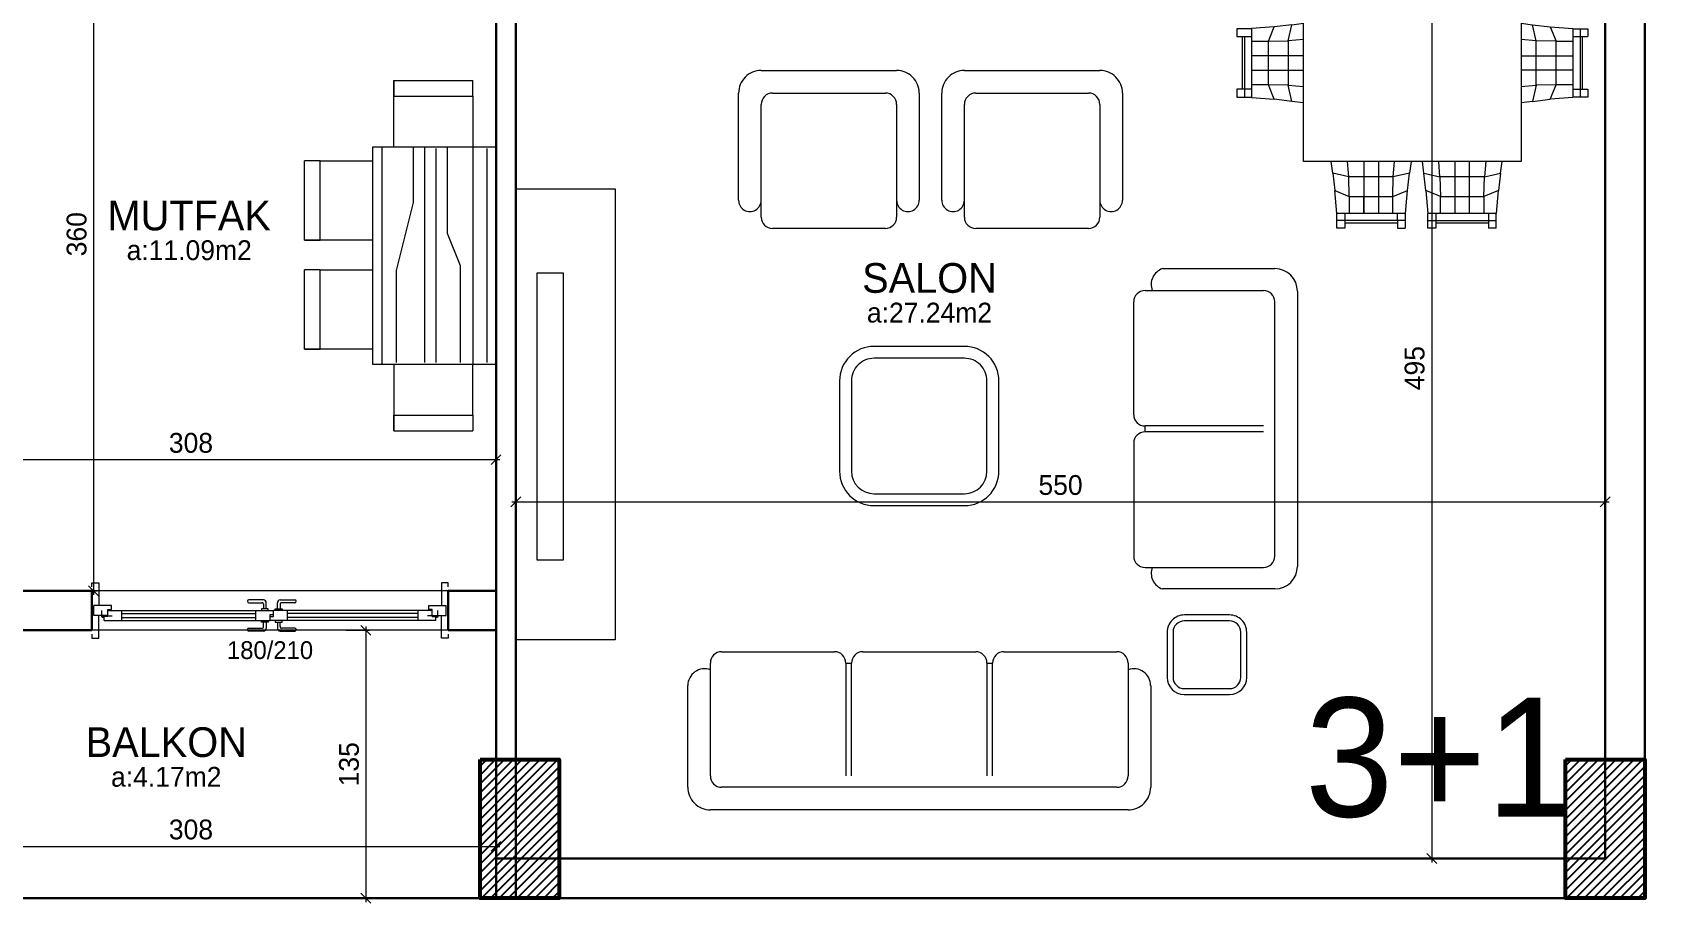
# Model space of a CAD drawing. Header units: centimetres. Extents: x 562865 to 1310255, y -148070 to 32737.
# Drawn here: x 648297 to 649127, y -26897 to -26458 of the extents above; entities that cross this region are included whole.
import ezdxf
from ezdxf.enums import TextEntityAlignment as Align

# ---------------------------------------------------------------- set-up
doc = ezdxf.new("R2010")
doc.units = ezdxf.units.CM
doc.header["$LTSCALE"] = 2.5
doc.linetypes.add('DASHED', pattern=[0.25, 0.125, -0.125])
doc.layers.get('0').update_dxf_attribs({"color": 86})
for name, color, linetype in [('alan', 7, 'Continuous'), ('kapi-yazi', 7, 'Continuous'), ('mahal', 7, 'Continuous'), ('TARAMA KOLON', 252, 'Continuous')]:
    doc.layers.add(name, color=color, linetype=linetype)
for name, color, linetype, lineweight in [('DUVAR', 4, 'Continuous', 30), ('duvar-kesim', 7, 'Continuous', 0), ('GÖRÜNÜŞLER', 96, 'Continuous', 25), ('iç ölçü', 106, 'Continuous', 18), ('kapi', 9, 'Continuous', 0), ('kolon', 1, 'Continuous', 53), ('TEFRIS', 33, 'Continuous', 0)]:
    doc.layers.add(name, color=color, linetype=linetype, lineweight=lineweight)
doc.styles.add('PINAR', font='comic.ttf')
doc.dimstyles.new('TEMİZ ÖLÇÜ', dxfattribs={"dimtxt": 10, "dimasz": 5, "dimexe": 1.8, "dimexo": 0.625, "dimgap": 3, "dimtad": 1, "dimdec": 0, "dimrnd": 0.5, "dimzin": 1, "dimdsep": 46, "dimtxsty": 'PINAR', "dimblk": 'OBLIQUE', "dimcen": 0.9, "dimdle": 2, "dimclrd": 256, "dimclre": 256, "dimclrt": 7, "dimadec": 0, "dimazin": 0, "dimtfac": 1, "dimtdec": 0, "dimtofl": 0, "dimtmove": 2, "dimatfit": 2, "dimfxl": 10, "dimfxlon": 1, "dimlwd": -1, "dimlwe": -1, "dimarcsym": 0})

# ---------------------------------------------------------------- blocks, each defined once
blk = doc.blocks.new('WRTGHBWSTH')
at = {"layer": 'GÖRÜNÜŞLER', "color": 251, "linetype": 'DASHED', "ltscale": 200}
blk.add_lwpolyline([(643861.98, 7102.97), (643152.29, 7181.95), (642309.98, 7155.3), (641146.47, 7079.75), (639025.07, 6992.13), (638997.86, 4472.72), (643762.88, 4472.72)], close=True, dxfattribs=at)
blk = doc.blocks.new('_Oblique')
at = {"color": 0, "linetype": 'ByBlock', "lineweight": -2}
blk.add_line((-0.5, -0.5), (0.5, 0.5), dxfattribs=at)
blk = doc.blocks.new('*D2246')
at = {"layer": 'Defpoints', "color": 0}
for p in [(648541.24, -26684.34), (649091.24, -26694.55), (649091.24, -26704.34)]:
    blk.add_point(p, dxfattribs=at)
at = {"layer": 'iç ölçü'}
for p, q in [((648541.24, -26684.96), (648541.24, -26696.35)), ((648539.24, -26694.55), (649093.24, -26694.55)), ((649091.24, -26703.71), (649091.24, -26692.75))]:
    blk.add_line(p, q, dxfattribs=at)
at = {"layer": 'iç ölçü', "linetype": 'ByBlock', "xscale": 5, "yscale": 5, "zscale": 5, "rotation": 180}
blk.add_blockref('_Oblique', (648541.24, -26694.55), dxfattribs=at)
at = {"layer": 'iç ölçü', "linetype": 'ByBlock', "xscale": 5, "yscale": 5, "zscale": 5}
blk.add_blockref('_Oblique', (649091.24, -26694.55), dxfattribs=at)
at = {"layer": 'iç ölçü', "color": 7, "insert": (648816.24, -26686.08), "char_height": 10, "attachment_point": 5, "style": 'PINAR'}
blk.add_mtext('550', dxfattribs=at)
blk = doc.blocks.new('*D2247')
at = {"layer": 'Defpoints', "color": 0}
for p in [(648223.2, -26647.71), (648531.24, -26647.71), (648223.2, -26673.24)]:
    blk.add_point(p, dxfattribs=at)
at = {"layer": 'iç ölçü'}
for p, q in [((648223.2, -26663.24), (648223.2, -26675.04)), ((648531.24, -26663.24), (648531.24, -26675.04)), ((648533.24, -26673.24), (648221.2, -26673.24))]:
    blk.add_line(p, q, dxfattribs=at)
at = {"layer": 'iç ölçü', "linetype": 'ByBlock', "xscale": 5, "yscale": 5, "zscale": 5, "rotation": 180}
blk.add_blockref('_Oblique', (648223.2, -26673.24), dxfattribs=at)
at = {"layer": 'iç ölçü', "linetype": 'ByBlock', "xscale": 5, "yscale": 5, "zscale": 5}
blk.add_blockref('_Oblique', (648531.24, -26673.24), dxfattribs=at)
at = {"layer": 'iç ölçü', "color": 7, "insert": (648377.22, -26664.8), "char_height": 10, "attachment_point": 5, "style": 'PINAR'}
blk.add_mtext('308', dxfattribs=at)
blk = doc.blocks.new('*D2249')
at = {"layer": 'Defpoints', "color": 0}
for p in [(648971.24, -26379.39), (648971.24, -26874.64), (649003.65, -26874.64)]:
    blk.add_point(p, dxfattribs=at)
at = {"layer": 'iç ölçü'}
for p, q in [((648993.65, -26379.39), (649005.45, -26379.39)), ((649003.65, -26377.39), (649003.65, -26876.64)), ((648993.65, -26874.64), (649005.45, -26874.64))]:
    blk.add_line(p, q, dxfattribs=at)
at = {"layer": 'iç ölçü', "linetype": 'ByBlock', "xscale": 5, "yscale": 5, "zscale": 5}
for p, rotation in [((649003.65, -26379.39), 90), ((649003.65, -26874.64), 270)]:
    blk.add_blockref('_Oblique', p, dxfattribs=dict(at, rotation=rotation))
at = {"layer": 'iç ölçü', "color": 7, "insert": (648995.05, -26627.01), "char_height": 10, "attachment_point": 5, "rotation": 90, "style": 'PINAR'}
blk.add_mtext('495', dxfattribs=at)
blk = doc.blocks.new('*D2262')
at = {"layer": 'Defpoints', "color": 0}
for p in [(648309.81, -26379.39), (648309.81, -26739.39), (648328.05, -26739.39)]:
    blk.add_point(p, dxfattribs=at)
at = {"layer": 'iç ölçü'}
for p, q in [((648318.05, -26379.39), (648329.85, -26379.39)), ((648328.05, -26377.39), (648328.05, -26741.39)), ((648318.05, -26739.39), (648329.85, -26739.39))]:
    blk.add_line(p, q, dxfattribs=at)
at = {"layer": 'iç ölçü', "linetype": 'ByBlock', "xscale": 5, "yscale": 5, "zscale": 5}
for p, rotation in [((648328.05, -26379.39), 90), ((648328.05, -26739.39), 270)]:
    blk.add_blockref('_Oblique', p, dxfattribs=dict(at, rotation=rotation))
at = {"layer": 'iç ölçü', "color": 7, "insert": (648319.54, -26559.39), "char_height": 10, "attachment_point": 5, "rotation": 90, "style": 'PINAR'}
blk.add_mtext('360', dxfattribs=at)
blk = doc.blocks.new('*D2263')
at = {"layer": 'Defpoints', "color": 0}
for p in [(648433.43, -26759.39), (648433.43, -26894.64), (648465.54, -26894.64)]:
    blk.add_point(p, dxfattribs=at)
at = {"layer": 'iç ölçü'}
for p, q in [((648455.54, -26759.39), (648467.34, -26759.39)), ((648465.54, -26757.39), (648465.54, -26896.64)), ((648455.54, -26894.64), (648467.34, -26894.64))]:
    blk.add_line(p, q, dxfattribs=at)
at = {"layer": 'iç ölçü', "linetype": 'ByBlock', "xscale": 5, "yscale": 5, "zscale": 5}
for p, rotation in [((648465.54, -26759.39), 90), ((648465.54, -26894.64), 270)]:
    blk.add_blockref('_Oblique', p, dxfattribs=dict(at, rotation=rotation))
at = {"layer": 'iç ölçü', "color": 7, "insert": (648457.05, -26827.01), "char_height": 10, "attachment_point": 5, "rotation": 90, "style": 'PINAR'}
blk.add_mtext('135', dxfattribs=at)
blk = doc.blocks.new('*D2289')
at = {"layer": 'Defpoints', "color": 0}
for p in [(648223.2, -26848.39), (648531.24, -26848.39), (648531.24, -26868.46)]:
    blk.add_point(p, dxfattribs=at)
at = {"layer": 'iç ölçü'}
for p, q in [((648223.2, -26858.46), (648223.2, -26870.26)), ((648531.24, -26858.46), (648531.24, -26870.26)), ((648221.2, -26868.46), (648533.24, -26868.46))]:
    blk.add_line(p, q, dxfattribs=at)
at = {"layer": 'iç ölçü', "linetype": 'ByBlock', "xscale": 5, "yscale": 5, "zscale": 5, "rotation": 180}
blk.add_blockref('_Oblique', (648223.2, -26868.46), dxfattribs=at)
at = {"layer": 'iç ölçü', "linetype": 'ByBlock', "xscale": 5, "yscale": 5, "zscale": 5}
blk.add_blockref('_Oblique', (648531.24, -26868.46), dxfattribs=at)
at = {"layer": 'iç ölçü', "color": 7, "insert": (648377.22, -26860.01), "char_height": 10, "attachment_point": 5, "style": 'PINAR'}
blk.add_mtext('308', dxfattribs=at)
blk = doc.blocks.new('Group-4')
at = {"color": 33}
for p, q in [((-150.81, 256.5), (-108.06, 256.5)), ((-160.31, 71.25), (-160.31, 247)), ((96.15, 235.13), (141.27, 235.13)), ((150.77, 225.62), (150.77, 168.62)), ((141.27, 159.13), (96.15, 159.13)), ((96.15, 149.63), (141.27, 149.63)), ((150.77, 140.13), (150.77, 83.13)), ((141.27, 73.63), (96.15, 73.63)), ((-108.06, 61.75), (-150.81, 61.75)), ((-67.38, 9.5), (-67.38, 56.78)), ((67.38, 56.78), (67.38, 9.5)), ((57.88, 0), (-57.88, 0))]:
    blk.add_line(p, q, dxfattribs=at)
for p, q in [((-150.81, 76), (-150.81, 242.25)), ((-146.06, 247), (-98.56, 247)), ((-93.81, 242.25), (-93.81, 194.75)), ((89.02, 225.62), (136.52, 225.62)), ((84.27, 173.38), (84.27, 220.88)), ((141.27, 220.88), (141.27, 173.38)), ((-98.56, 190), (-146.06, 190)), ((-146.06, 187.63), (-98.56, 187.63)), ((-98.56, 190), (-98.56, 187.63)), ((-93.81, 182.88), (-93.81, 135.38)), ((136.52, 168.62), (89.02, 168.62)), ((89.02, 140.13), (136.52, 140.13)), ((84.27, 87.88), (84.27, 135.38)), ((141.27, 135.38), (141.27, 87.88)), ((-98.56, 130.63), (-146.06, 130.63)), ((-146.06, 128.25), (-98.56, 128.25)), ((-98.56, 130.63), (-98.56, 128.25)), ((-150.81, 76), (-150.81, 123.5)), ((-93.81, 123.5), (-93.81, 76)), ((136.52, 83.13), (89.02, 83.13)), ((-98.56, 71.25), (-146.06, 71.25)), ((-58.31, 64.13), (-58.31, 14.25)), ((-6.06, 68.88), (-53.56, 68.88)), ((-1.31, 14.25), (-1.31, 64.13)), ((-1.31, 64.13), (1.19, 64.13)), ((1.19, 14.25), (1.19, 64.13)), ((5.94, 68.88), (53.44, 68.88)), ((58.19, 64.13), (58.19, 14.25)), ((-53.56, 9.5), (53.44, 9.5))]:
    blk.add_line(p, q)
for points in [[(34.69, 178.13, 0.414214), (20.19, 192.63), (-17.81, 192.63, 0.413154), (-32.31, 178.18), (-32.31, 140.07, 0.413154), (-17.81, 125.63), (20.19, 125.63, 0.414214), (34.69, 140.13)], [(29.69, 178.13, 0.414214), (20.19, 187.63), (-17.81, 187.63, 0.412904), (-27.31, 178.17), (-27.31, 140.08, 0.412904), (-17.81, 130.63), (20.19, 130.63, 0.414214), (29.69, 140.13)], [(-78.33, 47.59, 0.414214), (-85.58, 54.84), (-104.58, 54.84, 0.413154), (-111.83, 47.62), (-111.83, 28.57, 0.413154), (-104.58, 21.34), (-85.58, 21.34, 0.414214), (-78.33, 28.59)], [(-80.83, 47.59, 0.414214), (-85.58, 52.34), (-104.58, 52.34, 0.412904), (-109.33, 47.61), (-109.33, 28.57, 0.412904), (-104.58, 23.84), (-85.58, 23.84, 0.414214), (-80.83, 28.59)]]:
    blk.add_lwpolyline(points, format="xyb", close=True, dxfattribs=at)
for centre, radius, start, end in [((-150.81, 247), 9.5, 89.99996, 180.00004), ((-108.06, 249.38), 7.12, 340.52878, 90.00004), ((96.15, 230.38), 4.75, 89.99996, 270), ((141.27, 225.62), 9.5, 359.99996, 90.00004), ((96.15, 163.88), 4.75, 90, 270.00004), ((141.27, 168.62), 9.5, 269.99996, 0.00004), ((96.15, 144.88), 4.75, 89.99996, 270), ((141.27, 140.13), 9.5, 359.99996, 90.00004), ((96.15, 78.38), 4.75, 90, 270.00004), ((141.27, 83.13), 9.5, 269.99996, 0.00004), ((-150.81, 71.25), 9.5, 179.99996, 270.00004), ((-108.06, 68.88), 7.12, 269.99996, 19.47122), ((-60.84, 54.66), 6.87, 68.4384, 162.06054), ((60.73, 54.51), 7.03, 18.86544, 111.18075), ((-57.88, 9.5), 9.5, 180, 270), ((57.88, 9.5), 9.5, 270, 0)]:
    blk.add_arc(centre, radius, start, end, dxfattribs=at)
for centre, start, end in [((-146.06, 242.25), 89.99996, 180.00004), ((-98.56, 242.25), 359.99996, 90.00004), ((89.02, 220.88), 89.99996, 180.00004), ((136.52, 220.88), 359.99996, 90.00004), ((-98.56, 194.75), 269.99996, 0.00004), ((-98.56, 182.88), 359.99996, 90.00004), ((89.02, 173.38), 179.99996, 270.00004), ((136.52, 173.38), 269.99996, 0.00004), ((89.02, 135.38), 89.99996, 180.00004), ((136.52, 135.38), 359.99996, 90.00004), ((-98.56, 135.38), 269.99996, 0.00004), ((-98.56, 123.5), 359.99996, 90.00004), ((89.02, 87.88), 179.99996, 270.00004), ((136.52, 87.88), 269.99996, 0.00004), ((-146.06, 76), 179.99996, 270.00004), ((-98.56, 76), 269.99996, 0.00004), ((-53.56, 64.13), 90, 180), ((-6.06, 64.13), 0, 90), ((5.94, 64.13), 90, 180), ((53.44, 64.13), 0, 90), ((-53.56, 14.25), 180, 270), ((53.44, 14.25), 270, 0)]:
    blk.add_arc(centre, 4.75, start, end)
blk = doc.blocks.new('Table-3')
at = {"color": 33}
for p, q in [((-37.64, 84.6), (-33.63, 84.6)), ((-37.64, 77.23), (-37.64, 84.6)), ((-33.63, 84.6), (-33.63, 77.23)), ((-7.07, 84.6), (-7.07, 77.23)), ((-3.12, 84.6), (-7.07, 84.6)), ((-3.12, 77.23), (-3.12, 84.6)), ((8.32, 84.6), (12.33, 84.6)), ((8.32, 77.23), (8.32, 84.6)), ((12.33, 84.6), (12.33, 77.23)), ((38.88, 84.6), (38.88, 77.23)), ((42.89, 84.6), (38.88, 84.6)), ((42.89, 77.23), (42.89, 84.6)), ((-37.7, 77.23), (-2.93, 77.23)), ((-33.63, 80.85), (-37.64, 80.85)), ((-33.63, 81.9), (-7.07, 81.9)), ((-33.56, 80.85), (-3.12, 80.85)), ((12.33, 80.85), (8.32, 80.85)), ((8.32, 77.23), (43.03, 77.23)), ((12.39, 81.9), (38.88, 81.9)), ((12.39, 80.85), (42.89, 80.85)), ((-54.53, 51.07), (55.45, 51.07)), ((-54.53, -48.92), (-54.53, 51.07)), ((55.45, 51.07), (55.45, -48.92)), ((-88.12, 18.13), (-88.12, 14.12)), ((-80.69, 18.13), (-88.12, 18.13)), ((-80.69, 18.2), (-80.69, -16.58)), ((81.61, 18.2), (81.61, -16.58)), ((81.61, 18.13), (89.04, 18.13)), ((85.23, 18.13), (85.23, -16.44)), ((89.04, 18.13), (89.04, 14.12)), ((-88.12, 14.12), (-80.69, 14.12)), ((-85.36, 14.12), (-85.36, -12.43)), ((-84.31, 14.12), (-84.31, -16.44)), ((81.61, 14.12), (89.04, 14.12)), ((86.28, 14.12), (86.28, -12.43)), ((-88.12, -12.43), (-88.12, -16.44)), ((-80.69, -12.43), (-88.12, -12.43)), ((-88.12, -16.44), (-80.69, -16.44)), ((81.61, -12.43), (89.04, -12.43)), ((89.04, -16.44), (81.61, -16.44)), ((89.04, -12.43), (89.04, -16.44)), ((55.45, -48.92), (-54.53, -48.92)), ((-2.93, -75.15), (-37.7, -75.15)), ((-37.64, -82.51), (-37.64, -75.15)), ((-3.12, -78.76), (-37.64, -78.76)), ((-33.63, -82.51), (-37.64, -82.51)), ((-33.63, -75.15), (-33.63, -82.51)), ((-33.63, -79.82), (-7.07, -79.82)), ((-7.07, -78.76), (-7.07, -75.15)), ((-7.07, -78.83), (-7.07, -79.82)), ((-7.07, -79.88), (-7.07, -82.51)), ((-7.07, -82.51), (-3.12, -82.51)), ((-3.12, -75.15), (-3.12, -82.51)), ((43.03, -75.15), (8.32, -75.15)), ((8.32, -82.51), (8.32, -75.15)), ((8.32, -78.76), (42.89, -78.76)), ((12.33, -82.51), (8.32, -82.51)), ((12.33, -75.15), (12.33, -82.51)), ((12.33, -79.82), (38.88, -79.82)), ((38.88, -75.15), (38.88, -79.82)), ((38.88, -79.88), (38.88, -82.51)), ((42.89, -82.51), (38.88, -82.51)), ((42.89, -82.51), (42.89, -75.15))]:
    blk.add_line(p, q, dxfattribs=at)
for p, q in [((-38.62, 65.66), (-37.7, 77.23)), ((-31.32, 68.69), (-31.32, 77.23)), ((-24.03, 51), (-24.03, 77.23)), ((-23.96, 77.23), (-24.03, 68.69)), ((-16.66, 77.23), (-16.66, 51)), ((-9.37, 68.69), (-9.37, 77.23)), ((-2.93, 77.23), (-2, 65.66)), ((7.33, 65.66), (8.32, 77.23)), ((14.69, 77.23), (14.69, 68.69)), ((21.99, 51), (21.99, 77.23)), ((29.35, 77.23), (29.35, 51)), ((36.65, 68.69), (36.65, 77.23)), ((43.03, 77.23), (43.95, 65.66)), ((-31.32, 68.69), (-38.62, 65.66)), ((-31.59, 58.7), (-31.32, 68.69)), ((-31.32, 68.69), (-9.37, 68.69)), ((-9.37, 68.69), (-9.1, 58.7)), ((-2, 65.66), (-9.37, 68.69)), ((14.69, 68.69), (7.33, 65.66)), ((14.43, 58.7), (14.69, 68.69)), ((14.69, 68.69), (36.65, 68.69)), ((36.65, 68.69), (36.91, 58.7)), ((43.95, 65.66), (36.65, 68.69)), ((-39.67, 56.85), (-38.62, 65.66)), ((-39.67, 56.85), (-31.59, 58.7)), ((-31.59, 58.7), (-32.11, 51)), ((-9.1, 58.7), (-31.59, 58.7)), ((-9.1, 58.7), (-0.95, 56.85)), ((-8.51, 51), (-9.1, 58.7)), ((-0.95, 56.85), (-2, 65.66)), ((7.33, 65.66), (6.28, 56.85)), ((6.28, 56.85), (14.43, 58.7)), ((14.43, 58.7), (13.9, 51)), ((36.91, 58.7), (14.43, 58.7)), ((36.91, 58.7), (45.06, 56.85)), ((37.5, 51), (36.91, 58.7)), ((45.06, 56.85), (43.95, 65.66)), ((-40.4, 51.07), (-39.67, 56.85)), ((-0.95, 56.85), (-0.16, 51.07)), ((5.56, 51.07), (6.28, 56.85)), ((45.06, 56.85), (45.85, 51.07)), ((-69.19, 19.12), (-80.69, 18.2)), ((-72.15, 11.82), (-69.19, 19.12)), ((-60.38, 20.17), (-69.19, 19.12)), ((-62.22, 12.02), (-60.38, 20.17)), ((-60.38, 20.17), (-54.53, 20.9)), ((55.52, 20.9), (61.24, 20.17)), ((63.08, 12.02), (61.24, 20.17)), ((61.24, 20.17), (70.11, 19.12)), ((70.11, 19.12), (81.61, 18.2)), ((70.11, 19.12), (73.07, 11.82)), ((-80.69, 11.82), (-72.15, 11.82)), ((-72.15, 11.82), (-62.22, 12.02)), ((-72.15, -10.13), (-72.15, 11.82)), ((-54.46, 12.61), (-62.22, 12.02)), ((-62.22, 12.02), (-62.22, -10.4)), ((63.08, 12.02), (55.45, 12.61)), ((63.08, -10.4), (63.08, 12.02)), ((73.07, 11.82), (63.08, 12.02)), ((73.07, -10.13), (73.07, 11.82)), ((73.07, 11.82), (81.61, 11.82)), ((-54.46, 4.46), (-80.69, 4.46)), ((55.45, 4.46), (81.61, 4.46)), ((-80.69, -2.84), (-54.46, -2.84)), ((81.61, -2.84), (55.45, -2.84)), ((-72.15, -10.13), (-80.69, -10.13)), ((-80.69, -16.58), (-69.19, -17.5)), ((-62.22, -10.4), (-72.15, -10.13)), ((-69.19, -17.5), (-72.15, -10.13)), ((-62.22, -10.4), (-54.46, -11.05)), ((-60.38, -18.55), (-62.22, -10.4)), ((55.45, -11.05), (63.08, -10.4)), ((63.08, -10.4), (61.24, -18.55)), ((73.07, -10.13), (63.08, -10.4)), ((70.11, -17.5), (73.07, -10.13)), ((81.61, -16.58), (70.11, -17.5)), ((81.61, -10.13), (73.07, -10.13)), ((-60.38, -18.55), (-69.19, -17.5)), ((-54.53, -19.34), (-60.38, -18.55)), ((61.24, -18.55), (55.52, -19.34)), ((61.24, -18.55), (70.11, -17.5)), ((-39.67, -54.77), (-40.4, -48.98)), ((-31.59, -56.61), (-32.18, -48.92)), ((-24.03, -48.92), (-24.03, -75.15)), ((-16.66, -48.92), (-16.66, -75.15)), ((-9.1, -56.61), (-8.45, -48.92)), ((-0.16, -48.98), (-0.95, -54.77)), ((6.28, -54.77), (5.56, -48.98)), ((14.43, -56.61), (13.84, -48.92)), ((21.99, -48.92), (21.99, -75.15)), ((29.35, -75.15), (29.35, -48.92)), ((37.57, -48.92), (36.91, -56.61)), ((45.06, -54.77), (45.85, -48.98)), ((-31.59, -56.61), (-39.67, -54.77)), ((-39.67, -54.77), (-38.62, -63.58)), ((-31.32, -66.6), (-31.59, -56.61)), ((-9.1, -56.61), (-31.59, -56.61)), ((-9.37, -66.6), (-9.1, -56.61)), ((-0.95, -54.77), (-9.1, -56.61)), ((-2, -63.58), (-0.95, -54.77)), ((6.28, -54.77), (14.43, -56.61)), ((7.33, -63.58), (6.28, -54.77)), ((14.43, -56.61), (14.69, -66.6)), ((36.91, -56.61), (14.43, -56.61)), ((36.65, -66.6), (36.91, -56.61)), ((36.91, -56.61), (45.06, -54.77)), ((45.06, -54.77), (43.95, -63.58)), ((-38.62, -63.58), (-31.32, -66.6)), ((-37.7, -75.15), (-38.62, -63.58)), ((-9.37, -66.6), (-2, -63.58)), ((-2.93, -75.15), (-2, -63.58)), ((7.33, -63.58), (8.32, -75.15)), ((14.69, -66.6), (7.33, -63.58)), ((43.95, -63.58), (36.65, -66.6)), ((43.03, -75.15), (43.95, -63.58)), ((-31.32, -66.6), (-31.32, -75.15)), ((-31.32, -66.6), (-9.37, -66.6)), ((-23.96, -75.15), (-24.03, -66.6)), ((-9.37, -75.15), (-9.37, -66.6)), ((14.69, -66.6), (36.65, -66.6)), ((14.69, -75.15), (14.69, -66.6)), ((36.65, -66.6), (36.65, -75.15))]:
    blk.add_line(p, q)
blk = doc.blocks.new('fm-door3')
at = {"linetype": 'Continuous'}
for p, q in [((0, 2.5), (0, -2.5)), ((8, 2.5), (0, 2.5)), ((4.9, 3.18), (4.9, -0.03)), ((5.32, 2.76), (10.7, 2.76)), ((6, 5), (6, 3)), ((6, 5), (100, 5)), ((8, 3), (6, 3)), ((8, 3), (8, -0.5)), ((16, 5), (16, 0)), ((90, 5), (90, 0)), ((100, 3), (98, 3)), ((98, 3), (98, 0)), ((100, 2), (98, 2)), ((98, 2), (98, 0)), ((194, 5), (100, 5)), ((100, 5), (100, 2)), ((108, 5), (108, 0)), ((184, 5), (184, 0)), ((194.9, 2.76), (189.52, 2.76)), ((192, 3), (194, 3)), ((192, 3), (192, -0.5)), ((192, 2.5), (200, 2.5)), ((194, 5), (194, 3)), ((195.33, 3.18), (195.33, -0.03)), ((200, 2.5), (200, -2.5)), ((10, -2.5), (0, -2.5)), ((8, 0), (98, 0)), ((8, -0.5), (10, -0.5)), ((10, -0.5), (10, -2.5)), ((192, 0), (98, 0)), ((190, -0.5), (190, -2.5)), ((192, -0.5), (190, -0.5)), ((190, -2.5), (200, -2.5))]:
    blk.add_line(p, q, dxfattribs=at)
at = {"color": 8, "linetype": 'Continuous'}
for p, q in [((16, 3.5), (90, 3.5)), ((16, 1.5), (90, 1.5)), ((184, 3.5), (108, 3.5)), ((184, 1.5), (108, 1.5))]:
    blk.add_line(p, q, dxfattribs=at)
at = {"linetype": 'Continuous'}
for points in [[(95.86, 5.81), (95.86, 8.89, 0.414214), (94.34, 10.41), (85.96, 10.41, 1), (85.96, 8.89), (93.58, 8.89, -0.414214), (94.34, 8.13), (94.34, 5.81)], [(102.14, 5.81), (102.14, 8.89, -0.414214), (103.66, 10.41), (112.04, 10.41, -1), (112.04, 8.89), (104.42, 8.89, 0.414214), (103.66, 8.13), (103.66, 5.81)], [(95.86, -0.81), (95.86, -3.89, -0.414214), (94.34, -5.41), (85.96, -5.41, -1), (85.96, -3.89), (93.58, -3.89, 0.414214), (94.34, -3.13), (94.34, -0.81)], [(102.14, -0.81), (102.14, -3.89, 0.414214), (103.66, -5.41), (112.04, -5.41, 1), (112.04, -3.89), (104.42, -3.89, -0.414214), (103.66, -3.13), (103.66, -0.81)]]:
    blk.add_lwpolyline(points, format="xyb", dxfattribs=at)
for points in [[(97, 5), (97, 5.81), (93.2, 5.81), (93.2, 5)], [(101, 5), (101, 5.81), (104.8, 5.81), (104.8, 5)], [(97, 0), (97, -0.81), (93.2, -0.81), (93.2, 0)], [(101, 0), (101, -0.81), (104.8, -0.81), (104.8, 0)]]:
    blk.add_lwpolyline(points, dxfattribs=at)
for centre in [(5.32, 3.18), (194.9, 3.18)]:
    blk.add_circle(centre, 0.426, dxfattribs=at)
blk = doc.blocks.new('Table-5')
for p, q in [((-47.22, 62.15), (-47.22, 96.77)), ((7.78, 62.15), (7.78, 96.77)), ((-7.22, 88.77), (-7.22, 62.15)), ((47.78, 88.77), (47.78, 62.15)), ((-55, 51.67), (-88.49, 51.67)), ((-55, 57.44), (55, 57.44)), ((-54.03, 50.29), (-7.6, 50.29)), ((-7.6, 50.29), (26.83, 41.72)), ((55, 51.67), (88.49, 51.67)), ((26.83, 41.72), (55, 41.72)), ((-54.03, 36), (55, 36)), ((-54.03, 30.28), (54.05, 30.28)), ((-54.03, 17.89), (-5.19, 17.89)), ((-5.19, 17.89), (11.22, 24.56)), ((11.22, 24.56), (55, 24.56)), ((-80.49, 11.67), (-55, 11.67)), ((-55, 11.54), (55, 11.54)), ((80.49, 11.67), (55, 11.67)), ((-54.03, 4.39), (54.05, 4.39))]:
    blk.add_line(p, q)
at = {"color": 33}
for p, q in [((-47.22, 96.77), (-7.22, 96.77)), ((-47.22, 96.77), (-47.22, 88.77)), ((-7.22, 88.77), (-7.22, 96.77)), ((7.78, 96.77), (47.78, 96.77)), ((7.78, 96.77), (7.78, 88.77)), ((47.78, 88.77), (47.78, 96.77)), ((-47.22, 88.77), (-7.22, 88.77)), ((7.78, 88.77), (47.78, 88.77)), ((-55, 62.15), (55, 62.15)), ((-55, 0), (-55, 62.15)), ((55, 62.15), (55, 0)), ((-88.49, 51.67), (-80.49, 51.67)), ((-88.49, 51.67), (-88.49, 11.67)), ((-80.49, 51.67), (-80.49, 11.67)), ((80.49, 51.67), (80.49, 11.67)), ((88.49, 51.67), (80.49, 51.67)), ((88.49, 51.67), (88.49, 11.67)), ((-80.49, 11.67), (-88.49, 11.67)), ((80.49, 11.67), (88.49, 11.67)), ((55, 0), (-55, 0))]:
    blk.add_line(p, q, dxfattribs=at)
blk = doc.blocks.new('SB')
at = {"layer": 'TARAMA KOLON'}
h = blk.add_hatch(dxfattribs=at)
h.set_pattern_fill('ANSI31', color=256, angle=7e-15)
h.paths.add_polyline_path([(655327.34, -25829.39), (655302.34, -25829.39), (655302.34, -25959.39), (655327.34, -25959.39)])
h.paths.add_polyline_path([(655437.34, -24424.14), (655477.34, -24424.14), (655477.34, -24494.14), (655437.34, -24494.14)])
h.paths.add_polyline_path([(655327.34, -25359.39), (655297.34, -25359.39), (655297.34, -25469.39), (655327.34, -25469.39)])
h.paths.add_polyline_path([(655327.34, -26079.39), (655327.34, -26109.39), (655257.34, -26109.39), (655257.34, -26079.39)])
h.paths.add_polyline_path([(654229.3, -24849.39), (654229.3, -24889.39), (654299.3, -24889.39), (654299.3, -24849.39)])
h.paths.add_polyline_path([(654269.3, -25899.39), (654229.3, -25899.39), (654229.3, -25829.39), (654269.3, -25829.39)])
h.paths.add_polyline_path([(654229.3, -25444.39), (654229.3, -25469.39), (654379.3, -25469.39), (654379.3, -25444.39)])
h.paths.add_polyline_path([(655112.34, -26369.39), (655142.34, -26369.39), (655142.34, -26429.39), (655112.34, -26429.39)])
h.paths.add_polyline_path([(654997.34, -26079.39), (654997.34, -26109.39), (654927.34, -26109.39), (654927.34, -26079.39)])
h.paths.add_polyline_path([(655437.34, -24889.39), (655467.34, -24889.39), (655467.34, -24829.39), (655437.34, -24829.39)])
h.paths.add_polyline_path([(655112.34, -26834.64), (655142.34, -26834.64), (655142.34, -26894.64), (655112.34, -26894.64)])
h.paths.add_polyline_path([(654787.34, -26369.39), (654817.34, -26369.39), (654817.34, -26429.39), (654787.34, -26429.39)])
h.paths.add_polyline_path([(655437.34, -26824.64), (655477.34, -26824.64), (655477.34, -26894.64), (655437.34, -26894.64)])
h.paths.add_polyline_path([(654299.3, -26369.39), (654299.3, -26409.39), (654229.3, -26409.39), (654229.3, -26369.39)])
h.paths.add_polyline_path([(654777.34, -26824.64), (654817.34, -26824.64), (654817.34, -26894.64), (654777.34, -26894.64)])
h.paths.add_polyline_path([(655437.34, -26369.39), (655467.34, -26369.39), (655467.34, -26429.39), (655437.34, -26429.39)])
h.paths.add_polyline_path([(655985.38, -25829.39), (656025.38, -25829.39), (656025.38, -25899.39), (655985.38, -25899.39)])
h.paths.add_polyline_path([(654927.34, -25959.39), (654927.34, -25359.39), (655177.34, -25359.39), (655177.34, -25389.39), (654952.35, -25389.39), (654952.35, -25729.39), (655177.34, -25729.39), (655177.34, -25754.39), (654952.34, -25754.39), (654952.34, -25934.39), (655177.34, -25934.39), (655177.34, -25959.39)])
h.paths.add_polyline_path([(654777.34, -24424.14), (654817.34, -24424.14), (654817.34, -24494.14), (654777.34, -24494.14)])
h.paths.add_polyline_path([(655985.38, -26824.64), (656025.38, -26824.64), (656025.38, -26894.64), (655985.38, -26894.64)])
h.paths.add_polyline_path([(654229.3, -24424.14), (654269.3, -24424.14), (654269.3, -24494.14), (654229.3, -24494.14)])
h.paths.add_polyline_path([(655107.34, -24424.14), (655147.34, -24424.14), (655147.34, -24494.14), (655107.34, -24494.14)])
h.paths.add_polyline_path([(655985.38, -24424.14), (656025.38, -24424.14), (656025.38, -24494.14), (655985.38, -24494.14)])
h.paths.add_polyline_path([(656025.38, -24849.39), (656025.38, -24889.39), (655955.38, -24889.39), (655955.38, -24849.39)])
h.paths.add_polyline_path([(654817.34, -24889.39), (654787.34, -24889.39), (654787.34, -24829.39), (654817.34, -24829.39)])
h.paths.add_polyline_path([(655114.84, -24849.39), (655139.84, -24849.39), (655139.84, -24999.39), (655114.84, -24999.39)])
h.paths.add_polyline_path([(656025.38, -26369.39), (656025.38, -26409.39), (655955.38, -26409.39), (655955.38, -26369.39)])
h.paths.add_polyline_path([(654229.3, -26824.64), (654269.3, -26824.64), (654269.3, -26894.64), (654229.3, -26894.64)])
h.paths.add_polyline_path([(656025.38, -25444.39), (656025.38, -25469.39), (655875.38, -25469.39), (655875.38, -25444.39)])
at = {"layer": 'kolon'}
for points in [[(655437.34, -26824.64), (655477.34, -26824.64), (655477.34, -26894.64), (655437.34, -26894.64)], [(655985.38, -26824.64), (656025.38, -26824.64), (656025.38, -26894.64), (655985.38, -26894.64)]]:
    blk.add_lwpolyline(points, close=True, dxfattribs=at)

msp = doc.modelspace()

# ---------------------------------------------------------------- linework, layer by layer
at = {"layer": 'DUVAR'}
for p, q in [((649111.24, -25639.39), (649111.24, -26894.64)), ((649091.24, -25659.39), (649091.24, -26874.64)), ((648531.24, -26379.39), (648531.24, -26894.64)), ((648541.24, -26379.39), (648541.24, -26894.64)), ((648223.2, -26739.39), (648327.15, -26739.39)), ((648327.15, -26739.39), (648327.15, -26759.39)), ((648507.15, -26739.39), (648531.24, -26739.39)), ((648507.15, -26739.39), (648507.15, -26759.39)), ((648223.2, -26759.39), (648327.15, -26759.39)), ((648507.15, -26759.39), (648531.24, -26759.39)), ((649091.24, -26874.64), (648531.24, -26874.64)), ((649111.24, -26894.64), (647315.16, -26894.64))]:
    msp.add_line(p, q, dxfattribs=at)
at = {"layer": 'duvar-kesim'}
for p, q in [((648507.15, -26739.39), (648327.15, -26739.39)), ((648507.15, -26759.39), (648327.15, -26759.39))]:
    msp.add_line(p, q, dxfattribs=at)
at = {"layer": 'kapi'}
for points in [[(648327.15, -26737.39), (648327.15, -26735.39), (648330.65, -26735.39), (648330.65, -26746.89)], [(648507.15, -26737.39), (648507.15, -26735.39), (648503.65, -26735.39), (648503.65, -26746.89)], [(648327.15, -26761.39), (648327.15, -26763.39), (648330.65, -26763.39), (648330.65, -26751.89)], [(648507.15, -26761.39), (648507.15, -26763.39), (648503.65, -26763.39), (648503.65, -26751.89)]]:
    msp.add_lwpolyline(points, dxfattribs=at)
at = {"layer": 'kolon'}
msp.add_lwpolyline([(649071.24, -26824.64), (649111.24, -26824.64), (649111.24, -26894.64), (649071.24, -26894.64)], close=True, dxfattribs=at)
at = {"layer": 'TEFRIS'}
for points in [[(648541.24, -26536.5), (648591.39, -26536.5), (648591.39, -26764.15), (648541.24, -26764.15)], [(648551.99, -26578.82), (648565.12, -26578.82), (648565.12, -26724.02), (648551.99, -26724.02)]]:
    msp.add_lwpolyline(points, close=True, dxfattribs=at)

# ---------------------------------------------------------------- block references
at = {"layer": 'DUVAR'}
msp.add_blockref('WRTGHBWSTH', (8290.62, -31367.35), dxfattribs=at)
at = {"layer": 'kapi', "xscale": 0.8900000000000002, "zscale": 0.8900000000000001, "rotation": 180}
msp.add_blockref('fm-door3', (648506.15, -26749.39), dxfattribs=at)
at = {"layer": 'TARAMA KOLON'}
msp.add_blockref('SB', (-6914.14, 0), dxfattribs=at)
at = {"layer": 'TEFRIS'}
msp.add_blockref('Table-3', (648993.35, -26473.77), dxfattribs=at)
at = {"layer": 'TEFRIS', "rotation": 90}
msp.add_blockref('Table-5', (648531.24, -26570.19), dxfattribs=at)
at = {"layer": 'TEFRIS', "xscale": 1.2, "yscale": 1.2, "zscale": 1.2, "rotation": 90}
msp.add_blockref('Group-4', (648935.85, -26657.64), dxfattribs=at)

# ---------------------------------------------------------------- texts
at = {"layer": 'alan', "style": 'PINAR'}
for s, p in [('a:11.09m2', (648376.35, -26572.45)), ('a:27.24m2', (648750.08, -26603.97)), ('a:4.17m2', (648364.76, -26838.34))]:
    msp.add_text(s, height=10, dxfattribs=at).set_placement(p, align=Align.CENTER)
at = {"layer": 'kapi-yazi', "style": 'PINAR'}
msp.add_text('180/210', height=9, rotation=0, dxfattribs=at).set_placement((648417.15, -26769.39), align=Align.MIDDLE_CENTER)
at = {"layer": 'mahal', "style": 'PINAR'}
for s, p in [('MUTFAK', (648376.35, -26557.45)), ('SALON', (648750.08, -26588.97)), ('BALKON', (648364.76, -26823.34))]:
    msp.add_text(s, height=15, dxfattribs=at).set_placement(p, align=Align.CENTER)
at = {"layer": 'mahal', "color": 2, "style": 'PINAR'}
msp.add_text('3+1', height=60, dxfattribs=at).set_placement((649007.7, -26853.44), align=Align.CENTER)

# ---------------------------------------------------------------- dimensions: what is measured, and where the dimension line sits
at = {"layer": 'iç ölçü'}
for base, p1, p2, picture, middle in [((648328.05, -26739.39), (648309.81, -26379.39), (648309.81, -26739.39), '*D2262', (648319.54, -26559.39)), ((649003.65, -26874.64), (648971.24, -26379.39), (648971.24, -26874.64), '*D2249', (648995.05, -26627.01)), ((648465.54, -26894.64), (648433.43, -26759.39), (648433.43, -26894.64), '*D2263', (648457.05, -26827.01))]:
    dim = msp.add_linear_dim(base=base, p1=p1, p2=p2, angle=90, dimstyle='TEMİZ ÖLÇÜ', dxfattribs=at)
    dim.commit()
    dim.dimension.update_dxf_attribs({"geometry": picture, "text_midpoint": middle})
for base, p1, p2, picture, middle in [((648223.2, -26673.24), (648531.24, -26647.71), (648223.2, -26647.71), '*D2247', (648377.22, -26664.8)), ((649091.24, -26694.55), (648541.24, -26684.34), (649091.24, -26704.34), '*D2246', (648816.24, -26686.08)), ((648531.24, -26868.46), (648223.2, -26848.39), (648531.24, -26848.39), '*D2289', (648377.22, -26860.01))]:
    dim = msp.add_linear_dim(base=base, p1=p1, p2=p2, dimstyle='TEMİZ ÖLÇÜ', dxfattribs=at)
    dim.commit()
    dim.dimension.update_dxf_attribs({"geometry": picture, "text_midpoint": middle})

doc.saveas('drawing.dxf')
